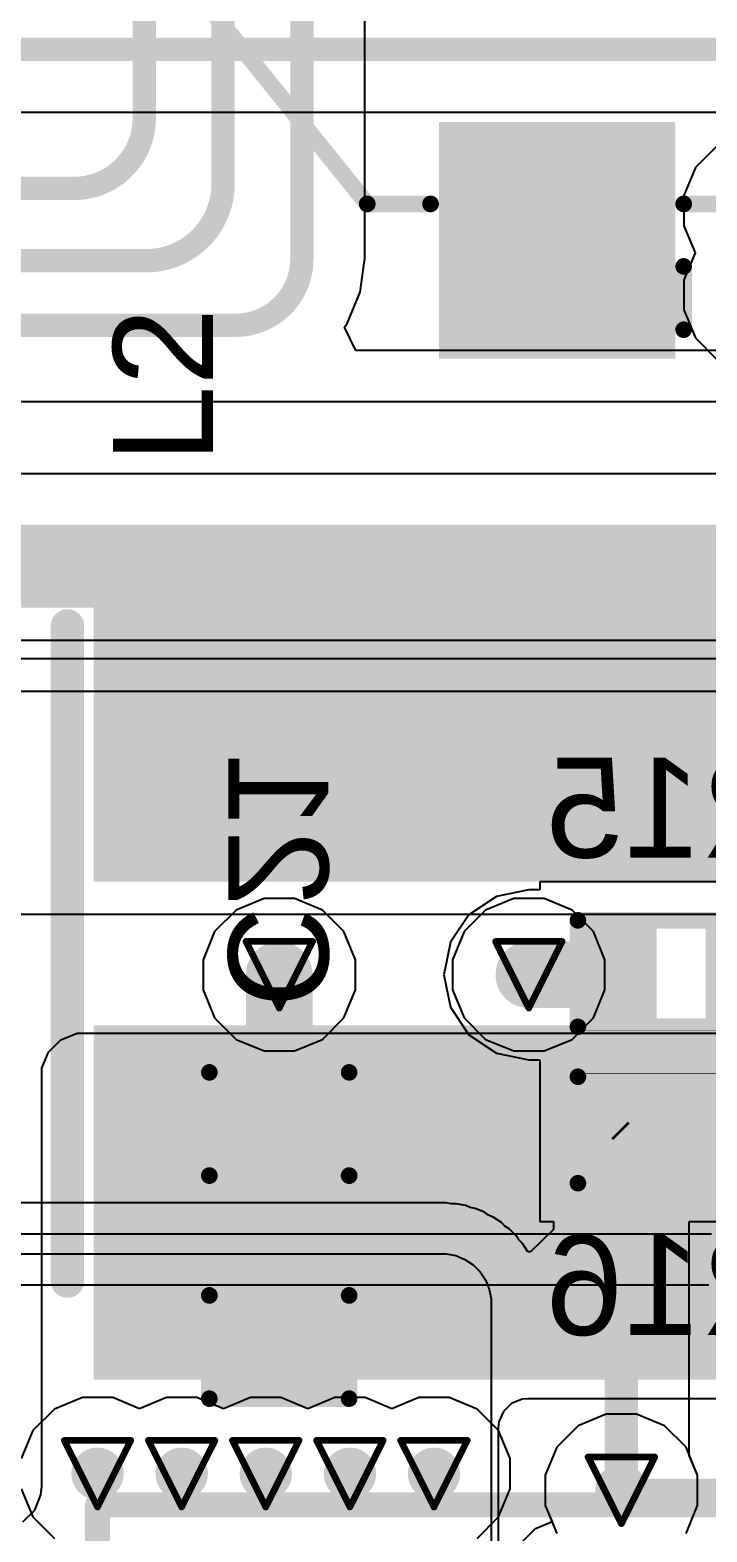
# Model space of a CAD drawing. Header units: inches. Extents: x -5 to 234, y -4 to 104.
# Drawn here: x 26.86 to 32.02, y 7.28 to 18.73 of the extents above; entities that cross this region are included whole.
import ezdxf

# ---------------------------------------------------------------- set-up
doc = ezdxf.new("R2010")
doc.units = ezdxf.units.IN
for name, color, linetype in [('Bottom Layer', 5, 'Continuous'), ('Bottom Overlay', 54, 'Continuous'), ('Bottom Paste', 16, 'Continuous'), ('Bottom Solder', 6, 'Continuous'), ('Drill Drawing', 1, 'Continuous'), ('GND', 16, 'Continuous'), ('POWER', 76, 'Continuous'), ('Top Layer', 1, 'Continuous'), ('Top Overlay', 2, 'Continuous'), ('Top Paste', 8, 'Continuous'), ('Top Solder', 216, 'Continuous'), ('Via Holes', 16, 'Continuous')]:
    doc.layers.add(name, color=color, linetype=linetype)
doc.styles.add('Arial', font='', dxfattribs={"height": 0.2})
doc.styles.get('Arial').set_extended_font_data('Arial')

# ---------------------------------------------------------------- blocks, each defined once
blk = doc.blocks.new('R___0402_B_51')
at = {"layer": 'Bottom Layer'}
for points in [[(-0.241, 0.317), (-0.241, -0.318), (-0.699, -0.318), (-0.699, 0.317)], [(0.699, 0.317), (0.699, -0.318), (0.241, -0.318), (0.241, 0.317)]]:
    blk.add_hatch(color=5, dxfattribs=at).paths.add_polyline_path(points)
at = {"layer": 'Bottom Paste'}
for points in [[(-0.241, 0.317), (-0.241, -0.318), (-0.699, -0.318), (-0.699, 0.317)], [(0.699, 0.317), (0.699, -0.318), (0.241, -0.318), (0.241, 0.317)]]:
    blk.add_hatch(color=16, dxfattribs=at).paths.add_polyline_path(points)
at = {"layer": 'Bottom Solder'}
for points in [[(-0.186, 0.372), (-0.186, -0.373), (-0.754, -0.373), (-0.754, 0.372)], [(0.754, 0.372), (0.754, -0.373), (0.186, -0.373), (0.186, 0.372)]]:
    blk.add_hatch(color=6, dxfattribs=at).paths.add_polyline_path(points)
at = {"layer": 'Bottom Overlay'}
for points in [[(-0.787, -0.406, 0.127, 0.127, 0), (-0.787, 0.406, 0.127, 0.127, 0)], [(-0.787, 0.406, 0.127, 0.127, 0), (0.787, 0.406, 0.127, 0.127, 0)], [(0.787, -0.406, 0.127, 0.127, 0), (0.787, 0.406, 0.127, 0.127, 0)], [(-0.813, 0.432, 0.00323, 0.00323, 0), (0.813, 0.432, 0.00323, 0.00323, 0)], [(-0.787, -0.406, 0.127, 0.127, 0), (0.787, -0.406, 0.127, 0.127, 0)]]:
    blk.add_lwpolyline(points, format="xyseb", dxfattribs=at)
for points in [[(-0.819, 0.406, 0.0635, 0.0635, 1), (-0.756, 0.406, 0.0635, 0.0635, 1)], [(-0.819, 0.406, 0.0635, 0.0635, 1), (-0.756, 0.406, 0.0635, 0.0635, 1)], [(0.756, 0.406, 0.0635, 0.0635, 1), (0.819, 0.406, 0.0635, 0.0635, 1)], [(0.756, 0.406, 0.0635, 0.0635, 1), (0.819, 0.406, 0.0635, 0.0635, 1)], [(-0.814, 0.432, 0.00161, 0.00161, 1), (-0.812, 0.432, 0.00161, 0.00161, 1)], [(0.812, 0.432, 0.00161, 0.00161, 1), (0.814, 0.432, 0.00161, 0.00161, 1)], [(-0.819, -0.406, 0.0635, 0.0635, 1), (-0.756, -0.406, 0.0635, 0.0635, 1)], [(-0.819, -0.406, 0.0635, 0.0635, 1), (-0.756, -0.406, 0.0635, 0.0635, 1)], [(0.756, -0.406, 0.0635, 0.0635, 1), (0.819, -0.406, 0.0635, 0.0635, 1)], [(0.756, -0.406, 0.0635, 0.0635, 1), (0.819, -0.406, 0.0635, 0.0635, 1)]]:
    blk.add_lwpolyline(points, format="xyseb", close=True, dxfattribs=at)
blk = doc.blocks.new('R___0402_B_52')
at = {"layer": 'Bottom Layer'}
for points in [[(-0.241, 0.318), (-0.241, -0.318), (-0.699, -0.318), (-0.699, 0.318)], [(0.699, 0.318), (0.699, -0.318), (0.241, -0.318), (0.241, 0.318)]]:
    blk.add_hatch(color=5, dxfattribs=at).paths.add_polyline_path(points)
at = {"layer": 'Bottom Paste'}
for points in [[(-0.241, 0.318), (-0.241, -0.318), (-0.699, -0.318), (-0.699, 0.318)], [(0.699, 0.318), (0.699, -0.318), (0.241, -0.318), (0.241, 0.318)]]:
    blk.add_hatch(color=16, dxfattribs=at).paths.add_polyline_path(points)
at = {"layer": 'Bottom Solder'}
for points in [[(-0.186, 0.373), (-0.186, -0.373), (-0.754, -0.373), (-0.754, 0.373)], [(0.754, 0.373), (0.754, -0.373), (0.186, -0.373), (0.186, 0.373)]]:
    blk.add_hatch(color=6, dxfattribs=at).paths.add_polyline_path(points)
at = {"layer": 'Bottom Overlay'}
for points in [[(-0.787, 0.406, 0.127, 0.127, 0), (-0.787, -0.406, 0.127, 0.127, 0)], [(0.787, 0.406, 0.127, 0.127, 0), (-0.787, 0.406, 0.127, 0.127, 0)], [(0.787, 0.406, 0.127, 0.127, 0), (0.787, -0.406, 0.127, 0.127, 0)], [(0.813, 0.432, 0.00323, 0.00323, 0), (-0.813, 0.432, 0.00323, 0.00323, 0)], [(0.787, -0.406, 0.127, 0.127, 0), (-0.787, -0.406, 0.127, 0.127, 0)]]:
    blk.add_lwpolyline(points, format="xyseb", dxfattribs=at)
for points in [[(-0.819, 0.406, 0.0635, 0.0635, 1), (-0.756, 0.406, 0.0635, 0.0635, 1)], [(-0.819, 0.406, 0.0635, 0.0635, 1), (-0.756, 0.406, 0.0635, 0.0635, 1)], [(0.756, 0.406, 0.0635, 0.0635, 1), (0.819, 0.406, 0.0635, 0.0635, 1)], [(0.756, 0.406, 0.0635, 0.0635, 1), (0.819, 0.406, 0.0635, 0.0635, 1)], [(-0.814, 0.432, 0.00161, 0.00161, 1), (-0.812, 0.432, 0.00161, 0.00161, 1)], [(0.812, 0.432, 0.00161, 0.00161, 1), (0.814, 0.432, 0.00161, 0.00161, 1)], [(-0.819, -0.406, 0.0635, 0.0635, 1), (-0.756, -0.406, 0.0635, 0.0635, 1)], [(-0.819, -0.406, 0.0635, 0.0635, 1), (-0.756, -0.406, 0.0635, 0.0635, 1)], [(0.756, -0.406, 0.0635, 0.0635, 1), (0.819, -0.406, 0.0635, 0.0635, 1)], [(0.756, -0.406, 0.0635, 0.0635, 1), (0.819, -0.406, 0.0635, 0.0635, 1)]]:
    blk.add_lwpolyline(points, format="xyseb", close=True, dxfattribs=at)
blk = doc.blocks.new('VLCF5020T_220MR75_1_93')
at = {"layer": 'Top Layer'}
for points in [[(-3.2, -2.45), (-3.2, 2.45), (-0.6, 2.45), (-0.6, -2.45)], [(0.6, -2.45), (0.6, 2.45), (3.2, 2.45), (3.2, -2.45)]]:
    blk.add_hatch(color=1, dxfattribs=at).paths.add_polyline_path(points)
at = {"layer": 'Top Paste'}
for points in [[(-3.2, -2.45), (-3.2, 2.45), (-0.6, 2.45), (-0.6, -2.45)], [(0.6, -2.45), (0.6, 2.45), (3.2, 2.45), (3.2, -2.45)]]:
    blk.add_hatch(color=8, dxfattribs=at).paths.add_polyline_path(points)
at = {"layer": 'Top Solder'}
for points in [[(-3.251, -2.501), (-3.251, 2.501), (-0.549, 2.501), (-0.549, -2.501)], [(0.549, -2.501), (0.549, 2.501), (3.251, 2.501), (3.251, -2.501)]]:
    blk.add_hatch(color=216, dxfattribs=at).paths.add_polyline_path(points)
at = {"layer": 'Top Overlay'}
for points in [[(-2.5, 2.7, 0.254, 0.254, 0), (2.5, 2.7, 0.254, 0.254, 0)], [(-2.5, -2.7, 0.254, 0.254, 0), (2.5, -2.7, 0.254, 0.254, 0)]]:
    blk.add_lwpolyline(points, format="xyseb", dxfattribs=at)
for points in [[(-2.563, 2.7, 0.127, 0.127, 1), (-2.436, 2.7, 0.127, 0.127, 1)], [(2.436, 2.7, 0.127, 0.127, 1), (2.563, 2.7, 0.127, 0.127, 1)], [(-2.563, -2.7, 0.127, 0.127, 1), (-2.436, -2.7, 0.127, 0.127, 1)], [(2.436, -2.7, 0.127, 0.127, 1), (2.563, -2.7, 0.127, 0.127, 1)]]:
    blk.add_lwpolyline(points, format="xyseb", close=True, dxfattribs=at)
blk = doc.blocks.new('PB_621SR13_TF_96')
at = {"layer": 'Top Layer'}
blk.add_hatch(color=1, dxfattribs=at).paths.add_polyline_path([(5.65, -0.8), (4.05, -0.8), (4.05, 0.8), (5.65, 0.8)])
at = {"layer": 'Top Paste'}
blk.add_hatch(color=8, dxfattribs=at).paths.add_polyline_path([(5.65, -0.8), (4.05, -0.8), (4.05, 0.8), (5.65, 0.8)])
at = {"layer": 'Top Solder'}
blk.add_hatch(color=216, dxfattribs=at).paths.add_polyline_path([(5.752, -0.902), (3.948, -0.902), (3.948, 0.902), (5.752, 0.902)])
at = {"layer": 'Top Overlay'}
for points in [[(4.572, 0.965, 0.127, 0.127, 0), (4.572, 1.448, 0.127, 0.127, 0)], [(5.531, 0.965, 0.127, 0.127, 0), (5.049, 0.965, 0.127, 0.127, 0)], [(4.572, -1.448, 0.127, 0.127, 0), (4.572, -0.965, 0.127, 0.127, 0)], [(2.083, -3.454, 0.127, 0.127, 0), (4.572, -1.448, 0.127, 0.127, 0)]]:
    blk.add_lwpolyline(points, format="xyseb", dxfattribs=at)
for points in [[(4.54, 0.965, 0.0635, 0.0635, 1), (4.604, 0.965, 0.0635, 0.0635, 1)], [(5.017, 0.965, 0.0635, 0.0635, 1), (5.08, 0.965, 0.0635, 0.0635, 1)], [(5.5, 0.965, 0.0635, 0.0635, 1), (5.563, 0.965, 0.0635, 0.0635, 1)], [(4.54, -0.965, 0.0635, 0.0635, 1), (4.604, -0.965, 0.0635, 0.0635, 1)], [(4.54, -1.448, 0.0635, 0.0635, 1), (4.604, -1.448, 0.0635, 0.0635, 1)], [(4.54, -1.448, 0.0635, 0.0635, 1), (4.604, -1.448, 0.0635, 0.0635, 1)]]:
    blk.add_lwpolyline(points, format="xyseb", close=True, dxfattribs=at)
blk = doc.blocks.new('C___0603_B_137')
at = {"layer": 'Bottom Layer'}
for points in [[(-1.143, -0.445), (-1.143, 0.445), (-0.381, 0.445), (-0.381, -0.445)], [(0.381, -0.445), (0.381, 0.445), (1.143, 0.445), (1.143, -0.445)]]:
    blk.add_hatch(color=5, dxfattribs=at).paths.add_polyline_path(points)
at = {"layer": 'Bottom Paste'}
for points in [[(-1.143, -0.445), (-1.143, 0.445), (-0.381, 0.445), (-0.381, -0.445)], [(0.381, -0.445), (0.381, 0.445), (1.143, 0.445), (1.143, -0.445)]]:
    blk.add_hatch(color=16, dxfattribs=at).paths.add_polyline_path(points)
at = {"layer": 'Bottom Solder'}
for points in [[(-1.203, -0.504), (-1.203, 0.504), (-0.321, 0.504), (-0.321, -0.504)], [(0.321, -0.504), (0.321, 0.504), (1.203, 0.504), (1.203, -0.504)]]:
    blk.add_hatch(color=6, dxfattribs=at).paths.add_polyline_path(points)
at = {"layer": 'Bottom Overlay'}
for points in [[(-0.457, 0.533, 0.127, 0.127, 0), (-1.245, 0.533, 0.127, 0.127, 0)], [(-1.245, -0.533, 0.127, 0.127, 0), (-1.245, 0.533, 0.127, 0.127, 0)], [(1.245, 0.533, 0.127, 0.127, 0), (0.457, 0.533, 0.127, 0.127, 0)], [(1.245, -0.533, 0.127, 0.127, 0), (1.245, 0.533, 0.127, 0.127, 0)], [(-0.457, -0.533, 0.127, 0.127, 0), (-1.245, -0.533, 0.127, 0.127, 0)], [(1.245, -0.533, 0.127, 0.127, 0), (0.457, -0.533, 0.127, 0.127, 0)]]:
    blk.add_lwpolyline(points, format="xyseb", dxfattribs=at)
for points in [[(-1.276, 0.533, 0.0635, 0.0635, 1), (-1.213, 0.533, 0.0635, 0.0635, 1)], [(-1.276, 0.533, 0.0635, 0.0635, 1), (-1.213, 0.533, 0.0635, 0.0635, 1)], [(-0.489, 0.533, 0.0635, 0.0635, 1), (-0.425, 0.533, 0.0635, 0.0635, 1)], [(0.425, 0.533, 0.0635, 0.0635, 1), (0.489, 0.533, 0.0635, 0.0635, 1)], [(1.213, 0.533, 0.0635, 0.0635, 1), (1.276, 0.533, 0.0635, 0.0635, 1)], [(1.213, 0.533, 0.0635, 0.0635, 1), (1.276, 0.533, 0.0635, 0.0635, 1)], [(-1.276, -0.533, 0.0635, 0.0635, 1), (-1.213, -0.533, 0.0635, 0.0635, 1)], [(-1.276, -0.533, 0.0635, 0.0635, 1), (-1.213, -0.533, 0.0635, 0.0635, 1)], [(-0.489, -0.533, 0.0635, 0.0635, 1), (-0.425, -0.533, 0.0635, 0.0635, 1)], [(0.425, -0.533, 0.0635, 0.0635, 1), (0.489, -0.533, 0.0635, 0.0635, 1)], [(1.213, -0.533, 0.0635, 0.0635, 1), (1.276, -0.533, 0.0635, 0.0635, 1)], [(1.213, -0.533, 0.0635, 0.0635, 1), (1.276, -0.533, 0.0635, 0.0635, 1)]]:
    blk.add_lwpolyline(points, format="xyseb", close=True, dxfattribs=at)

msp = doc.modelspace()

# ---------------------------------------------------------------- hatches: boundary and pattern name
at = {"layer": 'Bottom Layer'}
h = msp.add_hatch(color=5, dxfattribs=at)
edge = h.paths.add_edge_path()
edge.add_arc((28.76, 11.528), 0.2, 0, 360)
h = msp.add_hatch(color=5, dxfattribs=at)
edge = h.paths.add_edge_path()
edge.add_arc((30.663, 11.528), 0.2, 0, 360)
h = msp.add_hatch(color=5, dxfattribs=at)
edge = h.paths.add_edge_path()
edge.add_arc((27.374, 7.722), 0.2, 0, 360)
h = msp.add_hatch(color=5, dxfattribs=at)
edge = h.paths.add_edge_path()
edge.add_arc((28.016, 7.722), 0.2, 0, 360)
h = msp.add_hatch(color=5, dxfattribs=at)
edge = h.paths.add_edge_path()
edge.add_arc((28.657, 7.722), 0.2, 0, 360)
h = msp.add_hatch(color=5, dxfattribs=at)
edge = h.paths.add_edge_path()
edge.add_arc((29.299, 7.722), 0.2, 0, 360)
h = msp.add_hatch(color=5, dxfattribs=at)
edge = h.paths.add_edge_path()
edge.add_arc((29.94, 7.722), 0.2, 0, 360)
h = msp.add_hatch(color=5, dxfattribs=at)
edge = h.paths.add_edge_path()
edge.add_arc((31.369, 7.595), 0.2, 0, 360)
at = {"layer": 'GND'}
h = msp.add_hatch(color=16, dxfattribs=at)
edge = h.paths.add_edge_path()
edge.add_arc((28.76, 11.528), 0.2, 0, 360)
h = msp.add_hatch(color=16, dxfattribs=at)
edge = h.paths.add_edge_path()
edge.add_arc((30.663, 11.528), 0.2, 0, 360)
h = msp.add_hatch(color=16, dxfattribs=at)
edge = h.paths.add_edge_path()
edge.add_arc((27.374, 7.722), 0.2, 0, 360)
h = msp.add_hatch(color=16, dxfattribs=at)
edge = h.paths.add_edge_path()
edge.add_arc((28.016, 7.722), 0.2, 0, 360)
h = msp.add_hatch(color=16, dxfattribs=at)
edge = h.paths.add_edge_path()
edge.add_arc((28.657, 7.722), 0.2, 0, 360)
h = msp.add_hatch(color=16, dxfattribs=at)
edge = h.paths.add_edge_path()
edge.add_arc((29.299, 7.722), 0.2, 0, 360)
h = msp.add_hatch(color=16, dxfattribs=at)
edge = h.paths.add_edge_path()
edge.add_arc((29.94, 7.722), 0.2, 0, 360)
h = msp.add_hatch(color=16, dxfattribs=at)
edge = h.paths.add_edge_path()
edge.add_arc((31.369, 7.595), 0.2, 0, 360)
at = {"layer": 'POWER'}
h = msp.add_hatch(color=76, dxfattribs=at)
edge = h.paths.add_edge_path()
edge.add_arc((28.76, 11.528), 0.2, 0, 360)
h = msp.add_hatch(color=76, dxfattribs=at)
edge = h.paths.add_edge_path()
edge.add_arc((30.663, 11.528), 0.2, 0, 360)
h = msp.add_hatch(color=76, dxfattribs=at)
edge = h.paths.add_edge_path()
edge.add_arc((27.374, 7.722), 0.2, 0, 360)
h = msp.add_hatch(color=76, dxfattribs=at)
edge = h.paths.add_edge_path()
edge.add_arc((28.016, 7.722), 0.2, 0, 360)
h = msp.add_hatch(color=76, dxfattribs=at)
edge = h.paths.add_edge_path()
edge.add_arc((28.657, 7.722), 0.2, 0, 360)
h = msp.add_hatch(color=76, dxfattribs=at)
edge = h.paths.add_edge_path()
edge.add_arc((29.299, 7.722), 0.2, 0, 360)
h = msp.add_hatch(color=76, dxfattribs=at)
edge = h.paths.add_edge_path()
edge.add_arc((29.94, 7.722), 0.2, 0, 360)
h = msp.add_hatch(color=76, dxfattribs=at)
edge = h.paths.add_edge_path()
edge.add_arc((31.369, 7.595), 0.2, 0, 360)
at = {"layer": 'Top Layer'}
h = msp.add_hatch(color=1, dxfattribs=at)
edge = h.paths.add_edge_path()
edge.add_arc((28.76, 11.528), 0.2, 0, 360)
h = msp.add_hatch(color=1, dxfattribs=at)
edge = h.paths.add_edge_path()
edge.add_arc((30.663, 11.528), 0.2, 0, 360)
h = msp.add_hatch(color=1, dxfattribs=at)
edge = h.paths.add_edge_path()
edge.add_arc((27.374, 7.722), 0.2, 0, 360)
h = msp.add_hatch(color=1, dxfattribs=at)
edge = h.paths.add_edge_path()
edge.add_arc((28.016, 7.722), 0.2, 0, 360)
h = msp.add_hatch(color=1, dxfattribs=at)
edge = h.paths.add_edge_path()
edge.add_arc((28.657, 7.722), 0.2, 0, 360)
h = msp.add_hatch(color=1, dxfattribs=at)
edge = h.paths.add_edge_path()
edge.add_arc((29.299, 7.722), 0.2, 0, 360)
h = msp.add_hatch(color=1, dxfattribs=at)
edge = h.paths.add_edge_path()
edge.add_arc((29.94, 7.722), 0.2, 0, 360)
h = msp.add_hatch(color=1, dxfattribs=at)
edge = h.paths.add_edge_path()
edge.add_arc((31.369, 7.595), 0.2, 0, 360)
at = {"layer": 'Via Holes'}
h = msp.add_hatch(color=7, dxfattribs=at)
edge = h.paths.add_edge_path()
edge.add_arc((28.76, 11.528), 0.1, 0, 360)
h = msp.add_hatch(color=7, dxfattribs=at)
edge = h.paths.add_edge_path()
edge.add_arc((30.663, 11.528), 0.1, 0, 360)
h = msp.add_hatch(color=7, dxfattribs=at)
edge = h.paths.add_edge_path()
edge.add_arc((27.374, 7.722), 0.1, 0, 360)
h = msp.add_hatch(color=7, dxfattribs=at)
edge = h.paths.add_edge_path()
edge.add_arc((28.016, 7.722), 0.1, 0, 360)
h = msp.add_hatch(color=7, dxfattribs=at)
edge = h.paths.add_edge_path()
edge.add_arc((28.657, 7.722), 0.1, 0, 360)
h = msp.add_hatch(color=7, dxfattribs=at)
edge = h.paths.add_edge_path()
edge.add_arc((29.299, 7.722), 0.1, 0, 360)
h = msp.add_hatch(color=7, dxfattribs=at)
edge = h.paths.add_edge_path()
edge.add_arc((29.94, 7.722), 0.1, 0, 360)
h = msp.add_hatch(color=7, dxfattribs=at)
edge = h.paths.add_edge_path()
edge.add_arc((31.369, 7.595), 0.1, 0, 360)

# ---------------------------------------------------------------- linework, layer by layer
at = {"layer": 'Bottom Layer'}
for p, q in [((22.752, 18.108), (54.752, 18.108)), ((53.235, 15.35), (26.1, 15.35)), ((26.1, 13.941), (37.219, 13.941)), ((30.663, 12.175), (30.416, 12.126)), ((30.746, 12.175), (30.663, 12.175)), ((32.905, 12.236), (30.746, 12.236)), ((30.746, 12.236), (30.746, 12.175)), ((30.416, 12.126), (30.206, 11.986)), ((30.206, 11.986), (30.065, 11.776)), ((30.065, 11.776), (30.016, 11.528)), ((30.016, 11.528), (30.065, 11.28)), ((30.065, 11.28), (30.206, 11.07)), ((30.206, 11.07), (30.416, 10.93)), ((30.416, 10.93), (30.663, 10.88)), ((30.663, 10.88), (30.746, 10.88)), ((30.746, 10.88), (30.746, 10.839)), ((30.746, 10.839), (30.746, 10.839)), ((30.746, 10.839), (30.746, 9.645)), ((28.317, 9.789), (26.424, 9.789)), ((29.995, 9.789), (28.317, 9.789)), ((30.033, 9.789), (29.995, 9.789)), ((30.07, 9.781), (30.033, 9.789)), ((30.109, 9.781), (30.07, 9.781)), ((30.182, 9.767), (30.109, 9.781)), ((30.217, 9.752), (30.182, 9.767)), ((30.255, 9.744), (30.217, 9.752)), ((30.324, 9.716), (30.255, 9.744)), ((30.356, 9.694), (30.324, 9.716)), ((30.392, 9.68), (30.356, 9.694)), ((30.454, 9.638), (30.392, 9.68)), ((30.481, 9.611), (30.454, 9.638)), ((30.746, 9.645), (30.851, 9.645)), ((30.851, 9.645), (30.851, 9.585)), ((31.887, 7.862), (31.887, 9.645)), ((31.887, 9.645), (32.905, 9.645)), ((30.513, 9.59), (30.481, 9.611)), ((30.566, 9.537), (30.513, 9.59)), ((30.587, 9.505), (30.566, 9.537)), ((30.851, 9.585), (30.676, 9.415)), ((26.424, 9.4), (28.317, 9.4)), ((28.317, 9.4), (29.995, 9.4)), ((29.995, 9.4), (30.033, 9.4)), ((30.033, 9.4), (30.106, 9.386)), ((30.614, 9.478), (30.587, 9.505)), ((30.656, 9.415), (30.614, 9.478)), ((30.676, 9.415), (30.656, 9.415)), ((30.106, 9.386), (30.176, 9.357)), ((30.176, 9.357), (30.238, 9.315)), ((30.238, 9.315), (30.291, 9.262)), ((30.291, 9.262), (30.333, 9.2)), ((30.333, 9.2), (30.362, 9.13)), ((30.362, 9.13), (30.376, 9.057)), ((30.376, 9.057), (30.376, 9.019)), ((30.376, 9.019), (30.376, 9.019)), ((30.376, 9.019), (30.376, 6.073)), ((31.95, 7.71), (31.887, 7.862)), ((31.95, 7.479), (31.95, 7.71)), ((31.862, 7.265), (31.95, 7.479))]:
    msp.add_line(p, q, dxfattribs=at)
for points in [[(16.759, 18.587, 0.178, 0.178, 0), (54.81, 18.587, 0.178, 0.178, 0)], [(26.1, 14.645, 0.635, 0.635, 0), (53.235, 14.645, 0.635, 0.635, 0)], [(28.76, 10.301, 0.508, 0.508, 0), (28.76, 11.528, 0.508, 0.508, 0)], [(30.663, 11.528, 0.508, 0.508, 0), (31.289, 11.528, 0.508, 0.508, 0)], [(31.369, 7.595, 0.254, 0.254, 0), (31.369, 10.33, 0.254, 0.254, 0)], [(31.355, 10.344, 0.178, 0.178, 0), (31.369, 10.33, 0.178, 0.178, 0)]]:
    msp.add_lwpolyline(points, format="xyseb", dxfattribs=at)
for points in [[(28.633, 11.528, 0.254, 0.254, 1), (28.887, 11.528, 0.254, 0.254, 1)], [(30.536, 11.528, 0.254, 0.254, 1), (30.79, 11.528, 0.254, 0.254, 1)], [(31.162, 11.528, 0.254, 0.254, 1), (31.416, 11.528, 0.254, 0.254, 1)], [(28.633, 10.301, 0.254, 0.254, 1), (28.887, 10.301, 0.254, 0.254, 1)], [(31.305, 10.33, 0.127, 0.127, 1), (31.433, 10.33, 0.127, 0.127, 1)], [(31.311, 10.344, 0.0889, 0.0889, 1), (31.4, 10.344, 0.0889, 0.0889, 1)], [(31.325, 10.33, 0.0889, 0.0889, 1), (31.413, 10.33, 0.0889, 0.0889, 1)], [(31.305, 7.595, 0.127, 0.127, 1), (31.433, 7.595, 0.127, 0.127, 1)]]:
    msp.add_lwpolyline(points, format="xyseb", close=True, dxfattribs=at)
at = {"layer": 'Drill Drawing'}
for points in [[(28.506, 11.782, 0.0508, 0.0508, 0), (29.014, 11.782, 0.0508, 0.0508, 0)], [(28.506, 11.782, 0.0508, 0.0508, 0), (28.76, 11.274, 0.0508, 0.0508, 0)], [(28.76, 11.274, 0.0508, 0.0508, 0), (29.014, 11.782, 0.0508, 0.0508, 0)], [(30.409, 11.782, 0.0508, 0.0508, 0), (30.917, 11.782, 0.0508, 0.0508, 0)], [(30.409, 11.782, 0.0508, 0.0508, 0), (30.663, 11.274, 0.0508, 0.0508, 0)], [(30.663, 11.274, 0.0508, 0.0508, 0), (30.917, 11.782, 0.0508, 0.0508, 0)], [(27.12, 7.976, 0.0508, 0.0508, 0), (27.628, 7.976, 0.0508, 0.0508, 0)], [(27.12, 7.976, 0.0508, 0.0508, 0), (27.374, 7.468, 0.0508, 0.0508, 0)], [(27.374, 7.468, 0.0508, 0.0508, 0), (27.628, 7.976, 0.0508, 0.0508, 0)], [(27.762, 7.976, 0.0508, 0.0508, 0), (28.27, 7.976, 0.0508, 0.0508, 0)], [(27.762, 7.976, 0.0508, 0.0508, 0), (28.016, 7.468, 0.0508, 0.0508, 0)], [(28.016, 7.468, 0.0508, 0.0508, 0), (28.27, 7.976, 0.0508, 0.0508, 0)], [(28.403, 7.976, 0.0508, 0.0508, 0), (28.911, 7.976, 0.0508, 0.0508, 0)], [(28.403, 7.976, 0.0508, 0.0508, 0), (28.657, 7.468, 0.0508, 0.0508, 0)], [(28.657, 7.468, 0.0508, 0.0508, 0), (28.911, 7.976, 0.0508, 0.0508, 0)], [(29.045, 7.976, 0.0508, 0.0508, 0), (29.553, 7.976, 0.0508, 0.0508, 0)], [(29.045, 7.976, 0.0508, 0.0508, 0), (29.299, 7.468, 0.0508, 0.0508, 0)], [(29.299, 7.468, 0.0508, 0.0508, 0), (29.553, 7.976, 0.0508, 0.0508, 0)], [(29.686, 7.976, 0.0508, 0.0508, 0), (30.194, 7.976, 0.0508, 0.0508, 0)], [(29.686, 7.976, 0.0508, 0.0508, 0), (29.94, 7.468, 0.0508, 0.0508, 0)], [(29.94, 7.468, 0.0508, 0.0508, 0), (30.194, 7.976, 0.0508, 0.0508, 0)], [(31.115, 7.849, 0.0508, 0.0508, 0), (31.623, 7.849, 0.0508, 0.0508, 0)], [(31.115, 7.849, 0.0508, 0.0508, 0), (31.369, 7.341, 0.0508, 0.0508, 0)], [(31.369, 7.341, 0.0508, 0.0508, 0), (31.623, 7.849, 0.0508, 0.0508, 0)]]:
    msp.add_lwpolyline(points, format="xyseb", dxfattribs=at)
for points in [[(28.493, 11.782, 0.0254, 0.0254, 1), (28.519, 11.782, 0.0254, 0.0254, 1)], [(28.493, 11.782, 0.0254, 0.0254, 1), (28.519, 11.782, 0.0254, 0.0254, 1)], [(29.001, 11.782, 0.0254, 0.0254, 1), (29.027, 11.782, 0.0254, 0.0254, 1)], [(29.001, 11.782, 0.0254, 0.0254, 1), (29.027, 11.782, 0.0254, 0.0254, 1)], [(30.397, 11.782, 0.0254, 0.0254, 1), (30.422, 11.782, 0.0254, 0.0254, 1)], [(30.397, 11.782, 0.0254, 0.0254, 1), (30.422, 11.782, 0.0254, 0.0254, 1)], [(30.905, 11.782, 0.0254, 0.0254, 1), (30.93, 11.782, 0.0254, 0.0254, 1)], [(30.905, 11.782, 0.0254, 0.0254, 1), (30.93, 11.782, 0.0254, 0.0254, 1)], [(28.747, 11.274, 0.0254, 0.0254, 1), (28.773, 11.274, 0.0254, 0.0254, 1)], [(28.747, 11.274, 0.0254, 0.0254, 1), (28.773, 11.274, 0.0254, 0.0254, 1)], [(30.651, 11.274, 0.0254, 0.0254, 1), (30.676, 11.274, 0.0254, 0.0254, 1)], [(30.651, 11.274, 0.0254, 0.0254, 1), (30.676, 11.274, 0.0254, 0.0254, 1)], [(27.108, 7.976, 0.0254, 0.0254, 1), (27.133, 7.976, 0.0254, 0.0254, 1)], [(27.108, 7.976, 0.0254, 0.0254, 1), (27.133, 7.976, 0.0254, 0.0254, 1)], [(27.616, 7.976, 0.0254, 0.0254, 1), (27.641, 7.976, 0.0254, 0.0254, 1)], [(27.616, 7.976, 0.0254, 0.0254, 1), (27.641, 7.976, 0.0254, 0.0254, 1)], [(27.749, 7.976, 0.0254, 0.0254, 1), (27.774, 7.976, 0.0254, 0.0254, 1)], [(27.749, 7.976, 0.0254, 0.0254, 1), (27.774, 7.976, 0.0254, 0.0254, 1)], [(28.257, 7.976, 0.0254, 0.0254, 1), (28.282, 7.976, 0.0254, 0.0254, 1)], [(28.257, 7.976, 0.0254, 0.0254, 1), (28.282, 7.976, 0.0254, 0.0254, 1)], [(28.39, 7.976, 0.0254, 0.0254, 1), (28.416, 7.976, 0.0254, 0.0254, 1)], [(28.39, 7.976, 0.0254, 0.0254, 1), (28.416, 7.976, 0.0254, 0.0254, 1)], [(28.898, 7.976, 0.0254, 0.0254, 1), (28.924, 7.976, 0.0254, 0.0254, 1)], [(28.898, 7.976, 0.0254, 0.0254, 1), (28.924, 7.976, 0.0254, 0.0254, 1)], [(29.032, 7.976, 0.0254, 0.0254, 1), (29.057, 7.976, 0.0254, 0.0254, 1)], [(29.032, 7.976, 0.0254, 0.0254, 1), (29.057, 7.976, 0.0254, 0.0254, 1)], [(29.54, 7.976, 0.0254, 0.0254, 1), (29.565, 7.976, 0.0254, 0.0254, 1)], [(29.54, 7.976, 0.0254, 0.0254, 1), (29.565, 7.976, 0.0254, 0.0254, 1)], [(29.673, 7.976, 0.0254, 0.0254, 1), (29.699, 7.976, 0.0254, 0.0254, 1)], [(29.673, 7.976, 0.0254, 0.0254, 1), (29.699, 7.976, 0.0254, 0.0254, 1)], [(30.181, 7.976, 0.0254, 0.0254, 1), (30.207, 7.976, 0.0254, 0.0254, 1)], [(30.181, 7.976, 0.0254, 0.0254, 1), (30.207, 7.976, 0.0254, 0.0254, 1)], [(31.102, 7.849, 0.0254, 0.0254, 1), (31.128, 7.849, 0.0254, 0.0254, 1)], [(31.102, 7.849, 0.0254, 0.0254, 1), (31.128, 7.849, 0.0254, 0.0254, 1)], [(31.61, 7.849, 0.0254, 0.0254, 1), (31.636, 7.849, 0.0254, 0.0254, 1)], [(31.61, 7.849, 0.0254, 0.0254, 1), (31.636, 7.849, 0.0254, 0.0254, 1)], [(27.362, 7.468, 0.0254, 0.0254, 1), (27.387, 7.468, 0.0254, 0.0254, 1)], [(27.362, 7.468, 0.0254, 0.0254, 1), (27.387, 7.468, 0.0254, 0.0254, 1)], [(28.003, 7.468, 0.0254, 0.0254, 1), (28.028, 7.468, 0.0254, 0.0254, 1)], [(28.003, 7.468, 0.0254, 0.0254, 1), (28.028, 7.468, 0.0254, 0.0254, 1)], [(28.644, 7.468, 0.0254, 0.0254, 1), (28.67, 7.468, 0.0254, 0.0254, 1)], [(28.644, 7.468, 0.0254, 0.0254, 1), (28.67, 7.468, 0.0254, 0.0254, 1)], [(29.286, 7.468, 0.0254, 0.0254, 1), (29.311, 7.468, 0.0254, 0.0254, 1)], [(29.286, 7.468, 0.0254, 0.0254, 1), (29.311, 7.468, 0.0254, 0.0254, 1)], [(29.927, 7.468, 0.0254, 0.0254, 1), (29.953, 7.468, 0.0254, 0.0254, 1)], [(29.927, 7.468, 0.0254, 0.0254, 1), (29.953, 7.468, 0.0254, 0.0254, 1)], [(31.356, 7.341, 0.0254, 0.0254, 1), (31.382, 7.341, 0.0254, 0.0254, 1)], [(31.356, 7.341, 0.0254, 0.0254, 1), (31.382, 7.341, 0.0254, 0.0254, 1)]]:
    msp.add_lwpolyline(points, format="xyseb", close=True, dxfattribs=at)
at = {"layer": 'GND'}
for p, q in [((30.548, 12.109), (30.334, 12.02)), ((30.779, 12.109), (30.548, 12.109)), ((30.993, 12.02), (30.779, 12.109)), ((30.334, 12.02), (30.171, 11.857)), ((31.156, 11.857), (30.993, 12.02)), ((30.171, 11.857), (30.082, 11.643)), ((31.244, 11.643), (31.156, 11.857)), ((30.082, 11.643), (30.082, 11.412)), ((31.244, 11.412), (31.244, 11.643)), ((30.082, 11.412), (30.171, 11.199)), ((31.156, 11.199), (31.244, 11.412)), ((30.171, 11.199), (30.334, 11.035)), ((30.993, 11.035), (31.156, 11.199)), ((30.334, 11.035), (30.548, 10.947)), ((30.779, 10.947), (30.993, 11.035)), ((30.548, 10.947), (30.779, 10.947)), ((27.259, 8.303), (27.045, 8.214)), ((27.49, 8.303), (27.259, 8.303)), ((27.695, 8.218), (27.49, 8.303)), ((27.9, 8.303), (27.695, 8.218)), ((28.131, 8.303), (27.9, 8.303)), ((28.336, 8.218), (28.131, 8.303)), ((28.542, 8.303), (28.336, 8.218)), ((28.773, 8.303), (28.542, 8.303)), ((28.978, 8.218), (28.773, 8.303)), ((29.183, 8.303), (28.978, 8.218)), ((29.414, 8.303), (29.183, 8.303)), ((29.619, 8.218), (29.414, 8.303)), ((29.824, 8.303), (29.619, 8.218)), ((30.055, 8.303), (29.824, 8.303)), ((30.269, 8.214), (30.055, 8.303)), ((27.045, 8.214), (26.882, 8.051)), ((30.432, 8.051), (30.269, 8.214)), ((31.253, 8.176), (31.04, 8.087)), ((31.485, 8.176), (31.253, 8.176)), ((31.698, 8.087), (31.485, 8.176)), ((26.882, 8.051), (26.793, 7.837)), ((30.521, 7.837), (30.432, 8.051)), ((31.04, 8.087), (30.876, 7.924)), ((31.862, 7.924), (31.698, 8.087)), ((30.876, 7.924), (30.788, 7.71)), ((31.95, 7.71), (31.862, 7.924)), ((30.521, 7.606), (30.521, 7.837)), ((30.788, 7.71), (30.788, 7.479)), ((31.95, 7.479), (31.95, 7.71)), ((26.793, 7.606), (26.882, 7.392)), ((30.432, 7.392), (30.521, 7.606)), ((30.788, 7.479), (30.876, 7.265)), ((31.862, 7.265), (31.95, 7.479)), ((26.882, 7.392), (27.045, 7.229)), ((30.269, 7.229), (30.432, 7.392))]:
    msp.add_line(p, q, dxfattribs=at)
at = {"layer": 'POWER'}
for p, q in [((32.098, 17.849), (31.934, 17.685)), ((31.934, 17.685), (31.846, 17.472)), ((31.846, 17.472), (31.846, 17.241)), ((31.846, 17.241), (31.931, 17.035)), ((31.931, 17.035), (31.846, 16.83)), ((31.846, 16.83), (31.846, 16.599)), ((31.846, 16.599), (31.934, 16.386)), ((31.934, 16.386), (32.098, 16.222)), ((35.382, 14.079), (25.943, 14.079)), ((25.933, 13.691), (35.382, 13.691)), ((28.644, 12.109), (28.431, 12.02)), ((28.876, 12.109), (28.644, 12.109)), ((29.089, 12.02), (28.876, 12.109)), ((28.431, 12.02), (28.267, 11.857)), ((29.253, 11.857), (29.089, 12.02)), ((28.267, 11.857), (28.179, 11.643)), ((29.341, 11.643), (29.253, 11.857)), ((28.179, 11.643), (28.179, 11.412)), ((29.341, 11.412), (29.341, 11.643)), ((28.179, 11.412), (28.267, 11.199)), ((29.253, 11.199), (29.341, 11.412)), ((28.267, 11.199), (28.431, 11.035)), ((29.089, 11.035), (29.253, 11.199)), ((28.431, 11.035), (28.644, 10.947)), ((28.876, 10.947), (29.089, 11.035)), ((28.644, 10.947), (28.876, 10.947)), ((32.055, 9.55), (20.665, 9.55)), ((25.793, 9.162), (32.036, 9.162)), ((31.253, 8.176), (31.04, 8.087)), ((31.485, 8.176), (31.253, 8.176)), ((31.698, 8.087), (31.485, 8.176)), ((31.04, 8.087), (30.876, 7.924)), ((31.862, 7.924), (31.698, 8.087)), ((30.876, 7.924), (30.788, 7.71)), ((31.95, 7.71), (31.862, 7.924)), ((30.788, 7.71), (30.788, 7.479)), ((31.95, 7.479), (31.95, 7.71)), ((30.788, 7.479), (30.84, 7.354)), ((31.862, 7.265), (31.95, 7.479)), ((30.84, 7.354), (30.71, 7.3)), ((30.71, 7.3), (30.546, 7.136))]:
    msp.add_line(p, q, dxfattribs=at)
at = {"layer": 'Top Layer'}
for p, q in [((29.412, 16.988), (29.412, 20.004)), ((29.377, 16.734), (29.409, 16.977)), ((29.409, 16.977), (29.412, 16.988)), ((29.279, 16.496), (29.377, 16.734)), ((29.257, 16.467), (29.279, 16.496)), ((29.344, 16.289), (29.257, 16.467)), ((33.482, 16.289), (29.344, 16.289)), ((24.637, 15.9), (33.401, 15.9)), ((32.864, 11.987), (24.639, 11.987)), ((27, 10.938), (27.095, 11.032)), ((27.095, 11.032), (27.218, 11.083)), ((27.218, 11.083), (27.285, 11.083)), ((27.285, 11.083), (33.385, 11.083)), ((26.949, 10.815), (27, 10.938)), ((26.949, 10.748), (26.949, 10.815)), ((26.949, 8.197), (26.949, 10.748)), ((26.949, 10.748), (26.949, 10.748)), ((26.949, 10.748), (26.949, 10.748)), ((26.949, 10.748), (26.949, 10.748)), ((30.531, 8.257), (30.469, 8.197)), ((30.612, 8.29), (30.531, 8.257)), ((30.655, 8.293), (30.612, 8.29)), ((32.089, 8.293), (30.655, 8.293)), ((26.949, 7.624), (26.949, 8.197)), ((30.469, 8.197), (30.435, 8.117)), ((30.435, 8.117), (30.43, 8.074)), ((30.43, 8.074), (30.43, 6.798)), ((26.943, 7.56), (26.949, 7.624)), ((26.895, 7.443), (26.943, 7.56)), ((26.805, 7.354), (26.895, 7.443))]:
    msp.add_line(p, q, dxfattribs=at)
for points in [[(27.731, 18.062, 0.178, 0.178, 0), (27.731, 21.053, 0.178, 0.178, 0)], [(28.332, 17.562, 0.178, 0.178, 0), (28.332, 20.492, 0.178, 0.178, 0)], [(28.933, 16.988, 0.178, 0.178, 0), (28.933, 20.004, 0.178, 0.178, 0)], [(27.731, 18.062, 0.178, 0.178, -0.414214), (27.195, 17.526, 0.178, 0.178, 0)], [(28.332, 17.562, 0.178, 0.178, -0.414214), (27.744, 16.974, 0.178, 0.178, 0)], [(22.294, 17.526, 0.178, 0.178, 0), (27.195, 17.526, 0.178, 0.178, 0)], [(30.879, 17.13, 0.178, 0.178, 0), (30.879, 17.356, 0.178, 0.178, 0)], [(28.933, 16.988, 0.178, 0.178, -0.414214), (28.426, 16.482, 0.178, 0.178, 0)], [(24.033, 16.974, 0.178, 0.178, 0), (27.744, 16.974, 0.178, 0.178, 0)], [(24.328, 16.482, 0.178, 0.178, 0), (28.426, 16.482, 0.178, 0.178, 0)], [(31.369, 7.595, 0.178, 0.178, 0), (39.116, 7.595, 0.178, 0.178, 0)]]:
    msp.add_lwpolyline(points, format="xyseb", dxfattribs=at)
for points in [[(27.686, 18.062, 0.0889, 0.0889, 1), (27.775, 18.062, 0.0889, 0.0889, 1)], [(27.686, 18.062, 0.0889, 0.0889, 1), (27.775, 18.062, 0.0889, 0.0889, 1)], [(28.288, 17.562, 0.0889, 0.0889, 1), (28.376, 17.562, 0.0889, 0.0889, 1)], [(28.288, 17.562, 0.0889, 0.0889, 1), (28.376, 17.562, 0.0889, 0.0889, 1)], [(27.15, 17.526, 0.0889, 0.0889, 1), (27.239, 17.526, 0.0889, 0.0889, 1)], [(27.15, 17.526, 0.0889, 0.0889, 1), (27.239, 17.526, 0.0889, 0.0889, 1)], [(30.835, 17.356, 0.0889, 0.0889, 1), (30.924, 17.356, 0.0889, 0.0889, 1)], [(30.835, 17.13, 0.0889, 0.0889, 1), (30.924, 17.13, 0.0889, 0.0889, 1)], [(28.888, 16.988, 0.0889, 0.0889, 1), (28.977, 16.988, 0.0889, 0.0889, 1)], [(28.888, 16.988, 0.0889, 0.0889, 1), (28.977, 16.988, 0.0889, 0.0889, 1)], [(27.7, 16.974, 0.0889, 0.0889, 1), (27.789, 16.974, 0.0889, 0.0889, 1)], [(27.7, 16.974, 0.0889, 0.0889, 1), (27.789, 16.974, 0.0889, 0.0889, 1)], [(28.382, 16.482, 0.0889, 0.0889, 1), (28.471, 16.482, 0.0889, 0.0889, 1)], [(28.382, 16.482, 0.0889, 0.0889, 1), (28.471, 16.482, 0.0889, 0.0889, 1)], [(31.325, 7.595, 0.0889, 0.0889, 1), (31.413, 7.595, 0.0889, 0.0889, 1)]]:
    msp.add_lwpolyline(points, format="xyseb", close=True, dxfattribs=at)
at = {"layer": 'Top Overlay'}
for points in [[(27.374, 7.484, 0.191, 0.191, 0), (34.66, 7.484, 0.191, 0.191, 0)], [(27.374, 4.318, 0.191, 0.191, 0), (27.374, 7.484, 0.191, 0.191, 0)]]:
    msp.add_lwpolyline(points, format="xyseb", dxfattribs=at)
msp.add_lwpolyline([(27.327, 7.484, 0.0952, 0.0952, 1), (27.422, 7.484, 0.0952, 0.0952, 1)], format="xyseb", close=True, dxfattribs=at)
msp.add_lwpolyline([(27.327, 7.484, 0.0952, 0.0952, 1), (27.422, 7.484, 0.0952, 0.0952, 1)], format="xyseb", close=True, dxfattribs=at)

# ---------------------------------------------------------------- block references
for name, p, rotation in [('PB_621SR13_TF_96', (30.879, 21.98), 270), ('VLCF5020T_220MR75_1_93', (29.845, 11.69), 90), ('R___0402_B_52', (31.825, 11.537), 180), ('C___0603_B_137', (28.76, 9.539), 270)]:
    msp.add_blockref(name, p, dxfattribs=dict(rotation=rotation))
msp.add_blockref('R___0402_B_51', (31.825, 10.344))

# ---------------------------------------------------------------- texts
at = {"layer": 'Bottom Overlay', "style": 'Arial', "text_generation_flag": 2}
msp.add_text('C21', height=0.762, rotation=270, dxfattribs=at).set_placement((28.372, 11.276))
for s, p in [('R15', (32.746, 12.422)), ('R16', (32.746, 8.78))]:
    msp.add_text(s, height=0.762, dxfattribs=at).set_placement(p)
at = {"layer": 'Top Overlay', "style": 'Arial'}
msp.add_text('L2', height=0.762, rotation=90, dxfattribs=at).set_placement((28.254, 15.43))

doc.saveas('drawing.dxf')
